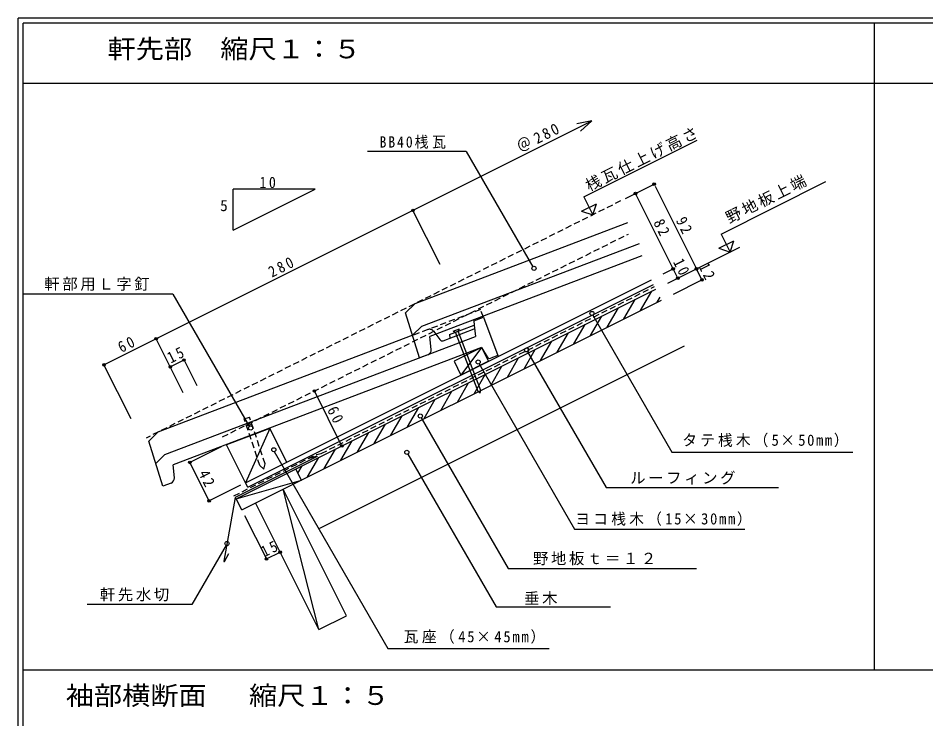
# Model space of a CAD drawing. Units: millimetres, scale not verified. Extents: x -1610 to 380, y -1195 to 1589.
# Drawn here: x -1610 to -725, y 905 to 1589 of the extents above; entities that cross this region are included whole.
import ezdxf
from ezdxf.enums import TextEntityAlignment as Align

# ---------------------------------------------------------------- set-up
doc = ezdxf.new("R2010")
doc.units = ezdxf.units.MM
doc.header["$LTSCALE"] = 5
doc.header["$PDMODE"] = 32
doc.header["$PDSIZE"] = 2.5
doc.linetypes.add('DASHED1', pattern=[1.8, 1.2, -0.6])
for name, color, linetype in [('4-0', 7, 'Continuous'), ('4-1', 4, 'Continuous'), ('4-2', 7, 'DASHED1'), ('4-3', 6, 'Continuous'), ('4-4', 6, 'DASHED1'), ('4-5', 2, 'Continuous'), ('4-6', 3, 'Continuous'), ('4-7', 7, 'Continuous'), ('4-B', 2, 'Continuous')]:
    doc.layers.add(name, color=color, linetype=linetype)
doc.styles.add('ＭＳ ゴシック', font='')
doc.styles.get('ＭＳ ゴシック').set_extended_font_data('MS Gothic')

msp = doc.modelspace()

# ---------------------------------------------------------------- linework, layer by layer
at = {"layer": '4-0'}
for p, q in [((379.758, 1588.887), (-1610.242, 1588.887)), ((-1610.242, 238.887), (-1610.242, 1588.887)), ((-1526.552, 1250.664), (-1050.595, 1488.642)), ((-1050.595, 1488.642), (-1065.291, 1485.635)), ((-1050.595, 1488.642), (-1061.818, 1478.689)), ((-1058.649, 1414.486), (-948.111, 1469.755)), ((-1173.271, 1458.875), (-1269.676, 1458.875)), ((-1173.271, 1458.875), (-1108.323, 1346.382)), ((-1008.142, 1417.834), (-989.99, 1426.91)), ((-924.688, 1378.232), (-822.424, 1429.363)), ((-1400.446, 1382.163), (-1400.446, 1422.163)), ((-1017.871, 1412.969), (-1008.142, 1417.834)), ((-966.848, 1335.246), (-1008.142, 1417.834)), ((-988.967, 1424.864), (-948.697, 1344.322)), ((-1060.696, 1400.565), (-1046.284, 1407.771)), ((-1058.649, 1414.486), (-1049.887, 1396.962)), ((-1198.763, 1348.571), (-1225.158, 1401.361)), ((-924.688, 1378.232), (-915.925, 1360.708)), ((-976.578, 1330.382), (-906.5, 1365.421)), ((-926.735, 1364.31), (-912.323, 1371.516)), ((-981.071, 1339.369), (-971.342, 1344.234)), ((-1459.384, 1319.635), (-1605.849, 1319.635)), ((-1459.384, 1319.635), (-1384.712, 1190.298)), ((-1003.237, 1303.635), (-992.348, 1322.496)), ((-1019.471, 1295.518), (-1008.581, 1314.38)), ((-987.005, 1311.752), (-984.207, 1316.598)), ((-1035.704, 1287.402), (-1024.815, 1306.263)), ((-1051.937, 1279.285), (-1041.047, 1298.147)), ((-1186.026, 1283.527), (-1179.77, 1285.888)), ((-1181.032, 1283.604), (-1179.77, 1285.888)), ((-1068.17, 1271.169), (-1057.281, 1290.03)), ((-1449.201, 1223.351), (-1475.597, 1276.14)), ((-1186.026, 1283.527), (-1183.546, 1282.656)), ((-1161.616, 1224.48), (-1183.563, 1282.65)), ((-1183.546, 1282.656), (-1181.032, 1283.604)), ((-1084.403, 1263.052), (-1073.514, 1281.914)), ((-1100.636, 1254.935), (-1089.747, 1273.797)), ((-1133.103, 1238.702), (-1122.214, 1257.564)), ((-1116.869, 1246.819), (-1105.98, 1265.68)), ((-1113.435, 1263.389), (-1036.912, 1130.846)), ((-1500.157, 1197.873), (-1526.552, 1250.664)), ((-1461.861, 1248.668), (-1448.444, 1255.377)), ((-1435.785, 1230.059), (-1448.444, 1255.377)), ((-1160.672, 1251.654), (-1067.563, 1090.384)), ((-1149.336, 1230.586), (-1138.446, 1249.447)), ((-1165.569, 1222.469), (-1154.68, 1241.33)), ((-1181.802, 1214.353), (-1170.913, 1233.214)), ((-1198.035, 1206.236), (-1187.146, 1225.097)), ((-1159.571, 1222.866), (-1161.616, 1224.48)), ((-1214.268, 1198.119), (-1203.378, 1216.981)), ((-1230.501, 1190.003), (-1219.612, 1208.864)), ((-1246.735, 1181.887), (-1235.845, 1200.748)), ((-1262.968, 1173.77), (-1252.079, 1192.631)), ((-1279.201, 1165.653), (-1268.311, 1184.514)), ((-1295.434, 1157.537), (-1284.545, 1176.398)), ((-1327.899, 1141.304), (-1317.011, 1160.165)), ((-1311.667, 1149.42), (-1300.777, 1168.281)), ((-1337.336, 1144.961), (-1333.244, 1152.048)), ((-1036.912, 1130.846), (-868.63, 1130.846)), ((-1389.388, 1103.726), (-1368.13, 1061.21)), ((-1067.563, 1090.384), (-901.406, 1090.384)), ((-1407.497, 1074.527), (-1440.872, 1016.721)), ((-1368.131, 1061.21), (-1354.714, 1067.919)), ((-1440.872, 1016.721), (-1543.028, 1016.721))]:
    msp.add_line(p, q, dxfattribs=at)
at = {"layer": '4-0', "color": 2}
for p in [(374.758, 1583.887), (-1605.242, 243.887)]:
    msp.add_line(p, (-1605.242, 1583.887), dxfattribs=at)
at = {"layer": '4-0', "color": 4}
for p, q in [((-775.241, 1583.887), (-775.241, 952.567)), ((374.758, 1525.169), (-1605.242, 1525.169)), ((374.758, 952.567), (-1605.242, 952.567))]:
    msp.add_line(p, q, dxfattribs=at)
at = {"layer": '4-0'}
for points in [[(-1400.446, 1382.163), (-1320.446, 1422.163), (-1400.446, 1422.163)], [(-1060.696, 1400.565), (-1049.887, 1396.962), (-1046.284, 1407.771)], [(-926.735, 1364.31), (-915.925, 1360.708), (-912.323, 1371.516)], [(-971.211, 1319.649), (-943.33, 1333.589), (-948.697, 1344.322)], [(-1049.712, 1299.031), (-972.642, 1165.541), (-796.236, 1165.541)], [(-1159.571, 1222.866), (-1159.101, 1225.43), (-1181.049, 1283.598)], [(-1217.127, 1198.876), (-1132.239, 1051.845), (-948.555, 1051.845)], [(-1360.633, 1165.972), (-1249.787, 973.981), (-1092.226, 973.981)], [(-1230.153, 1163.548), (-1144.04, 1014.396), (-1032.639, 1014.396)]]:
    msp.add_lwpolyline(points, dxfattribs=at)
for centre in [(-1107.18, 1344.742), (-1050.647, 1300.799), (-1114.333, 1265.175), (-1114.333, 1265.175), (-1161.571, 1253.441), (-1218.026, 1200.662), (-1383.466, 1188.981), (-1360.911, 1167.771), (-1231.131, 1165.293), (-1406.533, 1076.279)]:
    msp.add_circle(centre, 2, dxfattribs=at)
at = {"layer": '4-1'}
for p, q in [((-1388.567, 1135.621), (-992.688, 1333.561)), ((-1386.331, 1131.149), (-990.452, 1329.089)), ((-1397.49, 1119.925), (-988.194, 1324.573)), ((-1392.124, 1109.192), (-982.828, 1313.84)), ((-1316.097, 1091.304), (-960.467, 1269.119)), ((-1158.179, 1267.586), (-1185.084, 1254.133)), ((-1158.179, 1267.586), (-1178.359, 1240.681)), ((-1158.179, 1267.586), (-1151.452, 1254.133)), ((-1185.084, 1254.133), (-1178.359, 1240.681)), ((-1364.71, 1188.531), (-1406.985, 1172.459)), ((-1412.321, 1170.702), (-1442.835, 1155.445)), ((-1388.567, 1135.621), (-1406.985, 1172.459)), ((-1318.913, 1161.488), (-1327.286, 1158.791)), ((-1318.913, 1161.488), (-1318.764, 1161.161)), ((-1333.986, 1138.261), (-1339.352, 1148.994)), ((-1397.49, 1119.925), (-1333.986, 1138.261)), ((-1386.331, 1131.149), (-1388.567, 1135.622)), ((-1316.991, 992.47), (-1351.874, 1129.317)), ((-1392.124, 1109.192), (-1397.49, 1119.925)), ((-1316.991, 992.47), (-1378.706, 1115.9)), ((-1408.91, 1058.851), (-1404.828, 1066.464))]:
    msp.add_line(p, q, dxfattribs=at)
for points in [[(-1348.318, 1155.745), (-1364.71, 1188.531), (-1388.567, 1135.622)], [(-1318.764, 1161.161), (-1398.628, 1121.322), (-1409.596, 1059.116)], [(-1393.538, 1133.136), (-1424.051, 1117.879), (-1442.835, 1155.445)], [(-1316.991, 992.47), (-1290.158, 1005.886), (-1351.874, 1129.317)]]:
    msp.add_lwpolyline(points, dxfattribs=at)
msp.add_arc((-1409.209, 1059.097), 0.388, 177.21877, 320.58319, dxfattribs=at)
for p in [(-1442.835, 1155.445), (-1424.051, 1117.879)]:
    msp.add_point(p, dxfattribs=at)
at = {"layer": '4-2'}
for p, q in [((-1022.645, 1410.582), (-1485.493, 1179.158)), ((-1369.349, 1154.02), (-1384.618, 1199.626)), ((-1387.417, 1191.052), (-1382.319, 1192.759)), ((-1370.48, 1148.931), (-1374.447, 1152.312)), ((-1370.48, 1148.931), (-1369.349, 1154.02))]:
    msp.add_line(p, q, dxfattribs=at)
msp.add_lwpolyline([(-1374.447, 1152.312), (-1389.716, 1197.919), (-1384.618, 1199.626)], dxfattribs=at)
at = {"layer": '4-3'}
for p, q in [((-1015.899, 1389.087), (-1223.458, 1310.176)), ((-1216.621, 1288.244), (-1004.17, 1369.017)), ((-1001.936, 1356.995), (-1208.762, 1278.362)), ((-1223.458, 1310.176), (-1232.428, 1301.403)), ((-1218.715, 1257.417), (-1232.428, 1301.403)), ((-1165.878, 1293.478), (-1165.458, 1289.359)), ((-1216.622, 1288.247), (-1225.591, 1279.473)), ((-1195.623, 1274.196), (-1165.524, 1285.639)), ((-1225.316, 1279.463), (-1473.898, 1184.955)), ((-1467.061, 1163.024), (-1164.314, 1278.126)), ((-1207.469, 1265.668), (-1208.762, 1278.362)), ((-1202.984, 1280.586), (-1199.131, 1275.247)), ((-1189.669, 1280.154), (-1189.065, 1276.689)), ((-1158.179, 1267.586), (-1459.202, 1153.142)), ((-1158.179, 1267.586), (-1152.946, 1258.359)), ((-1210.675, 1260.473), (-1218.715, 1257.417)), ((-1142.3, 1259.677), (-1149.26, 1257.032)), ((-1473.898, 1184.955), (-1482.867, 1176.182)), ((-1469.154, 1132.197), (-1482.867, 1176.182)), ((-1467.061, 1163.026), (-1476.031, 1154.253)), ((-1457.909, 1140.447), (-1459.202, 1153.142)), ((-1461.115, 1135.253), (-1469.154, 1132.197))]:
    msp.add_line(p, q, dxfattribs=at)
for points in [[(-1165.878, 1293.478), (-1156.506, 1297.042), (-1142.3, 1259.677)], [(-1189.669, 1280.154), (-1165.458, 1289.359), (-1164.314, 1278.126)]]:
    msp.add_lwpolyline(points, dxfattribs=at)
for centre, radius, start, end in [((-1196.692, 1277.008), 3.008, 215.81604, 290.81606), ((-1212.457, 1265.16), 5.013, 290.81606, 5.81606), ((-1212.457, 1265.16), 5.013, 290.81606, 5.81606), ((-1150.329, 1259.844), 3.008, 209.56219, 290.81606), ((-1150.329, 1259.844), 3.008, 209.56219, 290.81606), ((-1462.897, 1139.94), 5.013, 290.81606, 5.81606)]:
    msp.add_arc(centre, radius, start, end, dxfattribs=at)
at = {"layer": '4-4'}
for p, q in [((-1314.617, 1164.167), (-989.532, 1327.07)), ((-1159.336, 1304.486), (-1207.079, 1286.335)), ((-1156.506, 1297.042), (-1159.336, 1304.486)), ((-1210.752, 1285), (-1225.316, 1279.463)), ((-1204.904, 1283.248), (-1202.984, 1280.586)), ((-1399.844, 1122.788), (-1319.36, 1163.234)), ((-1319.36, 1163.234), (-1314.617, 1164.167))]:
    msp.add_line(p, q, dxfattribs=at)
msp.add_arc((-1208.97, 1280.313), 5.013, 35.81604, 110.81606, dxfattribs=at)
at = {"layer": '4-6'}
msp.add_line((-1151.452, 1254.133), (-1178.359, 1240.681), dxfattribs=at)
at = {"layer": '4-7', "color": 4, "linetype": 'DASHED1'}
msp.add_line((-1410.928, 1180.343), (-1015.049, 1378.282), dxfattribs=at)
at = {"layer": '4-7'}
for p, q in [((-1294.521, 1171.41), (-1321.374, 1225.12)), ((-1321.373, 1225.12), (-1321.374, 1225.12)), ((-1294.52, 1171.41), (-1294.521, 1171.41))]:
    msp.add_line(p, q, dxfattribs=at)
for p in [(-989.99, 1426.91), (-1008.142, 1417.834), (-1225.158, 1401.361), (-971.342, 1344.234), (-948.697, 1344.322), (-966.848, 1335.246), (-943.33, 1333.589), (-1475.597, 1276.141), (-1526.552, 1250.664), (-1461.861, 1248.668), (-1448.445, 1255.377), (-1321.374, 1225.12), (-1294.521, 1171.41), (-1368.131, 1061.21), (-1354.714, 1067.919)]:
    msp.add_point(p, dxfattribs=at)

# ---------------------------------------------------------------- texts
at = {"layer": '4-5', "style": 'ＭＳ ゴシック'}
msp.add_text('5', height=11, dxfattribs=at).set_placement((-1413.294, 1397.305), align=Align.BOTTOM_LEFT)
at = {"layer": '4-5', "char_height": 11, "attachment_point": 7, "style": 'ＭＳ ゴシック'}
for s, insert, rotation in [('\\T1.29;\\W0.95;＠280', (-1120.062, 1456.703), 26.565), ('\\T1.17;桟瓦仕上げ高さ', (-1053.007, 1418.722), 26.565), ('\\T1.17;野地板上端', (-916.115, 1387.329), 26.565), ('\\T1.36;\\W0.9;82', (-991.139, 1389.419), 296.566), ('\\T1.36;\\W0.9;92', (-969.206, 1391.475), 296.566), ('\\T1.37;\\W0.9;280', (-1362.676, 1335.396), 26.565), ('\\T1.36;\\W0.9;10', (-971.907, 1350.955), 296.566), ('\\T1.36;\\W0.9;12', (-946.776, 1346.706), 296.564), ('\\T1.36;\\W0.9;60', (-1509.459, 1262.005), 26.564), ('\\T1.36;\\W0.9;15', (-1461.352, 1251.718), 26.564), ('\\T1.36;\\W0.9;42', (-1434.658, 1144.683), 296.566), ('\\T1.36;\\W0.9;15', (-1369.957, 1062.624), 26.564)]:
    msp.add_mtext(s, dxfattribs=dict(at, insert=insert, rotation=rotation))
for s, insert in [('\\T1.27;\\W0.9;BB40桟瓦', (-1257.818, 1461.394)), ('\\T1.36;\\W0.9;10', (-1374.823, 1422.963)), ('\\T1.17;軒部用Ｌ字釘', (-1584.723, 1322.812)), ('\\T1.22;\\W0.95;タテ桟木（5×50mm）', (-962.4, 1170.221)), ('\\T1.17;ルーフィング', (-1013.336, 1133.708)), ('\\T1.23;\\W0.95;ヨコ桟木（15×30mm）', (-1066.814, 1093.483)), ('\\T1.17;野地板ｔ＝１２', (-1108.121, 1055.032)), ('\\T1.17;軒先水切', (-1530.572, 1019.76)), ('\\T1.17;垂木', (-1116.76, 1016.146)), ('\\T1.24;\\W0.95;瓦座（45×45mm）', (-1234.119, 978.504))]:
    msp.add_mtext(s, dxfattribs=dict(at, insert=insert))
at = {"layer": '4-7', "color": 2, "insert": (-1309.344, 1206.65), "char_height": 11, "attachment_point": 7, "rotation": 296.564, "style": 'ＭＳ ゴシック'}
msp.add_mtext('\\T1.36;\\W0.9;60', dxfattribs=at)
at = {"layer": '4-B', "style": 'ＭＳ ゴシック', "width": 1.1}
for s, p in [('軒先部  縮尺１：５', (-1523.039, 1544.171)), ('袖部横断面\u3000 縮尺１：５', (-1563.868, 913.315))]:
    msp.add_text(s, height=18.33, dxfattribs=at).set_placement(p, align=Align.BOTTOM_LEFT)

doc.saveas('drawing.dxf')
